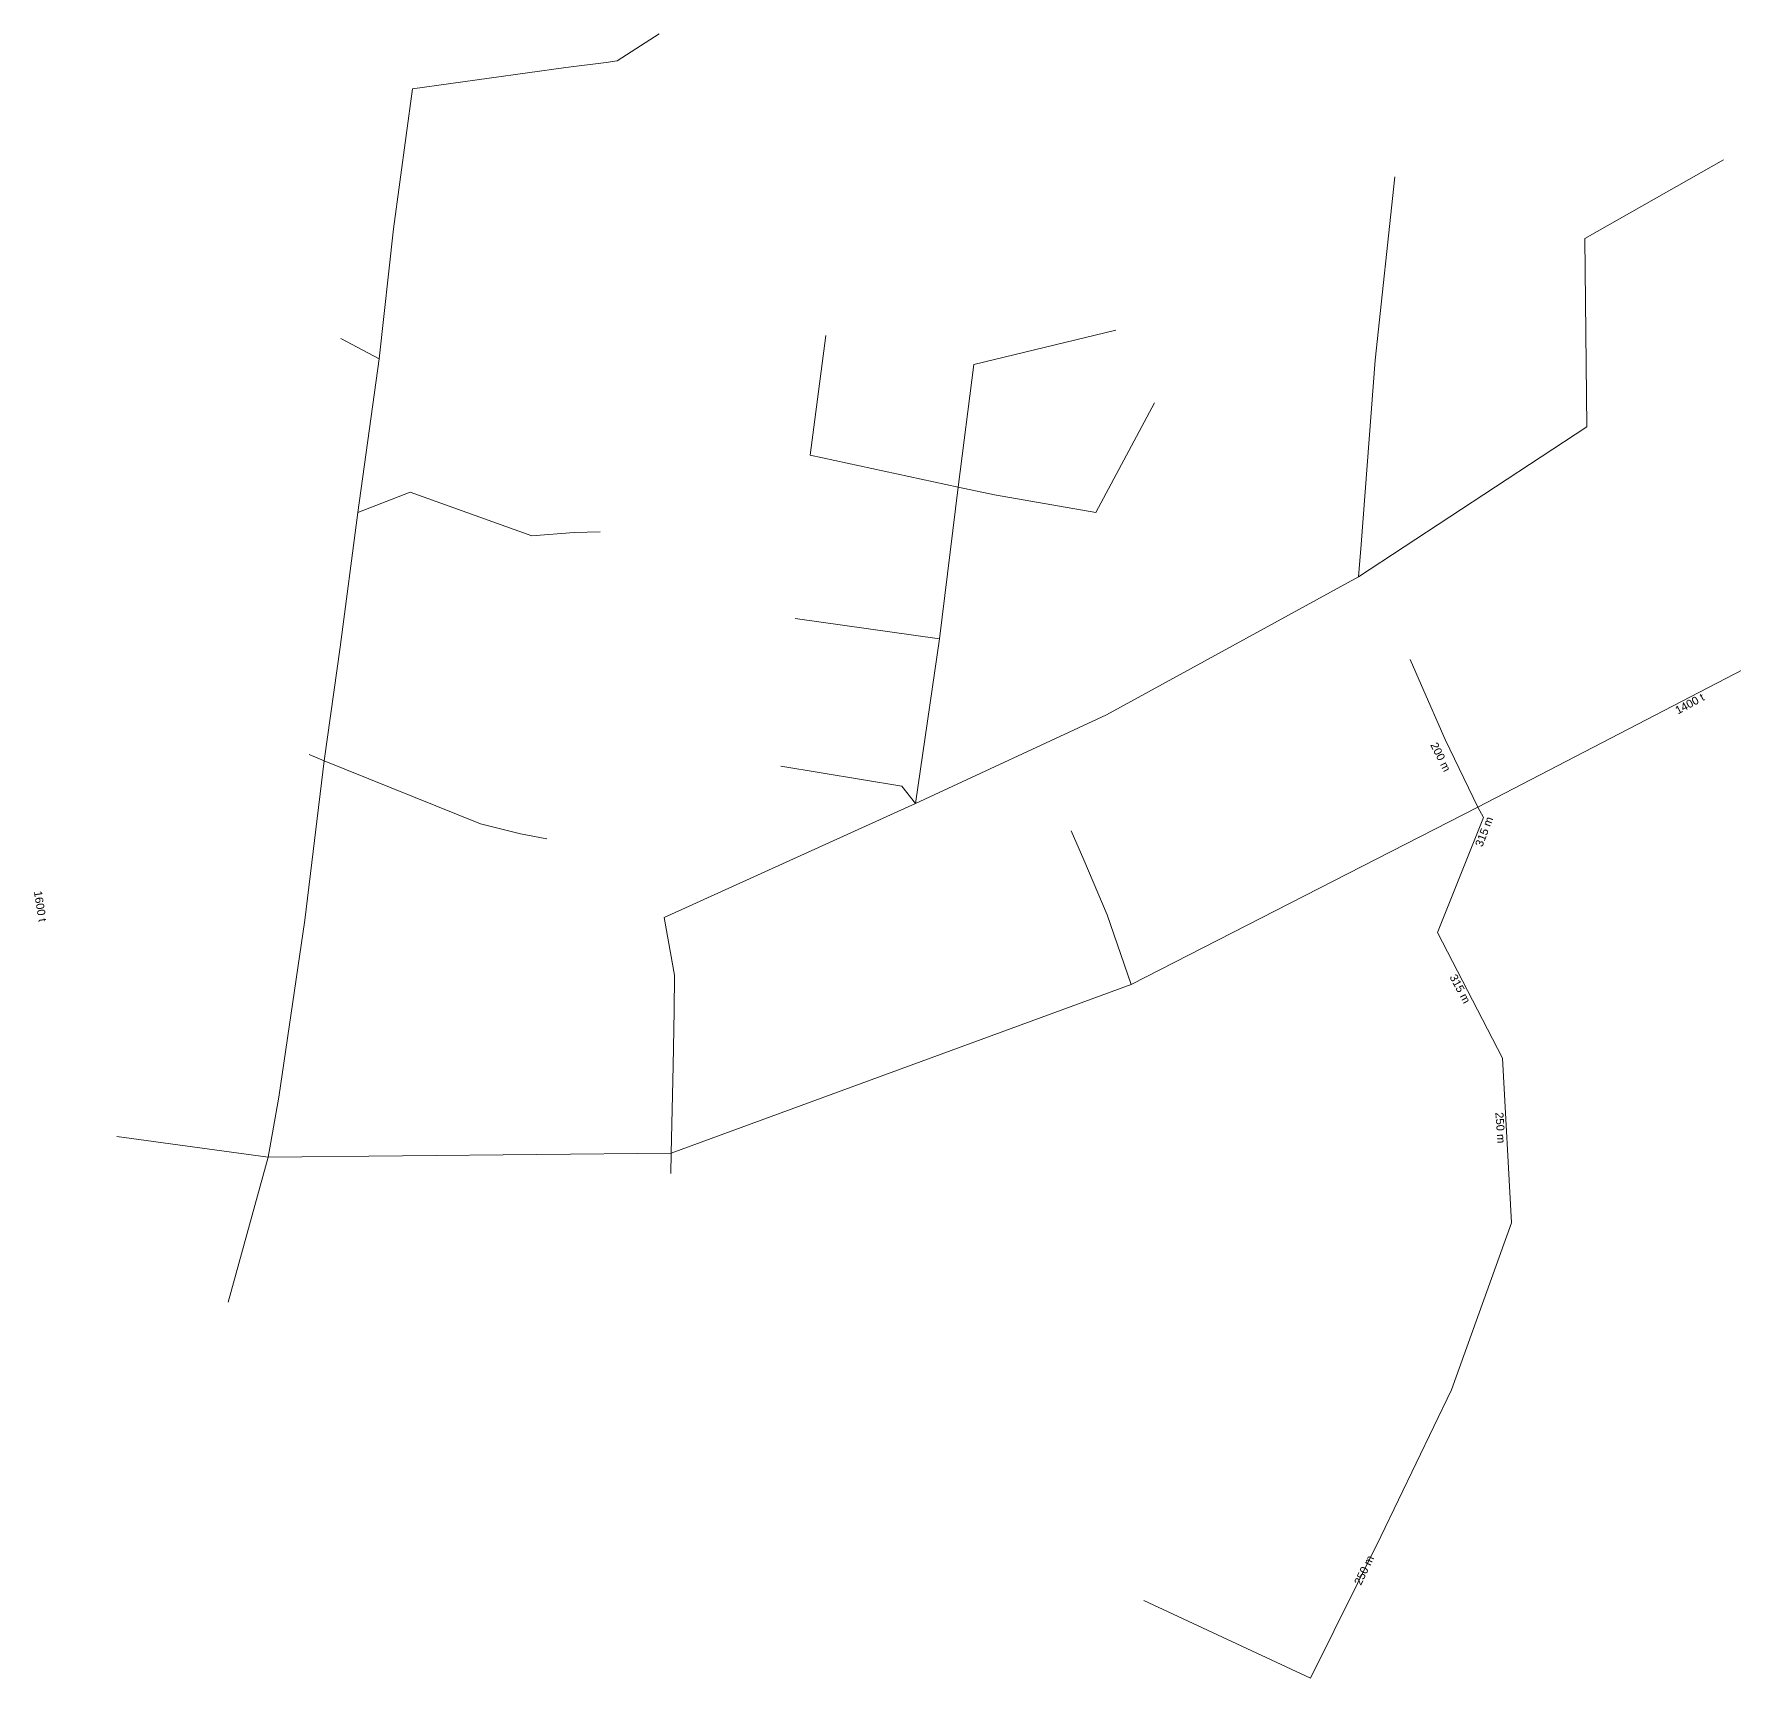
# Model space of a CAD drawing. Header units: metres. Extents: x 25505628 to 25506199, y 6696489 to 6697944.
# Drawn here: x 25505690.1 to 25505902.5, y 6696488.6 to 6696694.1 of the extents above; entities that cross this region are included whole.
import ezdxf
from ezdxf.enums import TextEntityAlignment as Align

# ---------------------------------------------------------------- set-up
doc = ezdxf.new("R2010")
doc.units = ezdxf.units.M
doc.linetypes.add('Annotation', pattern=[0])
doc.linetypes.add('Sadevesiputket Käytössä', pattern=[0])
doc.layers.add('Annotation', color=7, linetype='Annotation', lineweight=0)
doc.layers.add('Sadevesiputket Käytössä', color=7, linetype='Sadevesiputket Käytössä', lineweight=0)
doc.styles.add('DEFAULT', font='', dxfattribs={"height": 0.2})
doc.styles.get('DEFAULT').set_extended_font_data('Arial')

msp = doc.modelspace()

# ---------------------------------------------------------------- linework, layer by layer
at = {"layer": 'Sadevesiputket Käytössä', "color": 3, "linetype": 'Continuous', "lineweight": 15}
for p, q in [((25505762.949027, 6696690.789475, 36.943), (25505768.202509, 6696694.122947)), ((25505737.344026, 6696687.277422, 36.0175), (25505756.515358, 6696689.916954, 36.448)), ((25505756.515342, 6696689.915954, 36.498), (25505761.555173, 6696690.54159, 36.496)), ((25505761.555158, 6696690.54059, 36.546), (25505762.949027, 6696690.789475, 36.573)), ((25505735.008317, 6696669.761631), (25505737.344026, 6696687.277422)), ((25505883.891587, 6696668.579395), (25505901.21374, 6696678.405453)), ((25505857.695705, 6696653.336497), (25505860.136482, 6696676.265062)), ((25505733.183084, 6696653.52819), (25505735.007317, 6696669.761646)), ((25505884.113648, 6696645.034419), (25505883.891587, 6696668.579395)), ((25505733.182084, 6696653.528205), (25505728.420301, 6696656.07057)), ((25505787.048145, 6696641.481741), (25505789.035975, 6696656.434628)), ((25505807.518383, 6696652.816177), (25505825.276911, 6696657.124243)), ((25505730.550799, 6696634.32678), (25505733.182084, 6696653.528205)), ((25505855.940757, 6696630.327529), (25505857.695705, 6696653.336497)), ((25505805.563816, 6696637.48476), (25505807.518383, 6696652.816177)), ((25505822.768919, 6696634.313704), (25505830.099011, 6696648.006513)), ((25505855.599498, 6696626.288426), (25505884.113648, 6696645.034419)), ((25505805.563816, 6696637.48476), (25505787.048145, 6696641.481741)), ((25505730.550799, 6696634.32678), (25505737.06932, 6696636.838128)), ((25505737.06932, 6696636.838128), (25505752.262756, 6696631.389414)), ((25505803.214384, 6696618.536081), (25505805.563816, 6696637.48476)), ((25505805.563801, 6696637.48376), (25505810.100545, 6696636.522914)), ((25505810.10053, 6696636.521915), (25505822.768919, 6696634.313704)), ((25505728.335533, 6696617.49921), (25505730.550799, 6696634.32678)), ((25505752.262756, 6696631.389414), (25505757.56486, 6696631.834062)), ((25505757.564876, 6696631.835062), (25505760.831819, 6696631.882536)), ((25505855.599498, 6696626.288426), (25505855.940757, 6696630.327529)), ((25505824.079788, 6696609.0361), (25505855.599498, 6696626.288426)), ((25505803.214384, 6696618.536081), (25505785.182316, 6696621.053628)), ((25505726.330956, 6696603.288626), (25505728.334533, 6696617.499226)), ((25505800.210147, 6696597.954217), (25505803.214384, 6696618.536081)), ((25505870.512637, 6696597.471365), (25505910.949157, 6696618.496764)), ((25505863.453156, 6696612.708432), (25505862.050914, 6696615.930911)), ((25505866.410581, 6696605.929132), (25505863.453156, 6696612.708432)), ((25505800.210147, 6696597.954217), (25505824.079788, 6696609.0361)), ((25505870.512637, 6696597.471365), (25505866.410581, 6696605.929132)), ((25505723.927417, 6696583.343697, 32.724), (25505726.329956, 6696603.288641, 33.3375)), ((25505726.329956, 6696603.288641), (25505724.431634, 6696604.067474)), ((25505726.329956, 6696603.288641), (25505745.856943, 6696595.416063)), ((25505798.518638, 6696600.105008), (25505783.389526, 6696602.606544)), ((25505800.210147, 6696597.954217), (25505798.518638, 6696600.105008)), ((25505768.834638, 6696583.682907), (25505800.210147, 6696597.954217)), ((25505827.194979, 6696575.328566), (25505870.512637, 6696597.471365)), ((25505871.215057, 6696596.176627), (25505865.464326, 6696581.84083)), ((25505870.512637, 6696597.471365), (25505871.215057, 6696596.176627)), ((25505745.856928, 6696595.415063), (25505750.874092, 6696594.149914)), ((25505750.874076, 6696594.148914), (25505754.140589, 6696593.508349)), ((25505821.248851, 6696590.913778), (25505819.677837, 6696594.547844)), ((25505824.16566, 6696584.028087), (25505821.248851, 6696590.913778)), ((25505720.662268, 6696561.251683, 32.5775), (25505723.927417, 6696583.343697, 32.704)), ((25505770.096726, 6696576.49328), (25505768.834638, 6696583.682907)), ((25505827.194979, 6696575.328566), (25505824.16566, 6696584.028087)), ((25505865.464326, 6696581.84083), (25505873.575664, 6696566.127784)), ((25505769.689449, 6696554.24793), (25505827.194979, 6696575.328566)), ((25505770.08026, 6696572.043225), (25505770.095727, 6696576.493295)), ((25505769.923823, 6696565.155125), (25505770.08026, 6696572.043225)), ((25505873.575664, 6696566.127784), (25505874.70252, 6696545.533293)), ((25505769.689449, 6696554.24793), (25505769.924823, 6696565.155109)), ((25505719.338619, 6696553.761237, 32.229), (25505720.662268, 6696561.251683, 32.5775)), ((25505700.410003, 6696556.310001, 31.569), (25505719.338619, 6696553.761237, 31.759)), ((25505719.338619, 6696553.761237, 32.299), (25505714.32349, 6696535.636025, 32.7575)), ((25505719.338619, 6696553.761237, 31.759), (25505769.689449, 6696554.24793, 32.6075)), ((25505769.689449, 6696554.24793), (25505769.650946, 6696551.70834)), ((25505867.226261, 6696524.640207), (25505874.70252, 6696545.533293)), ((25505858.374235, 6696506.341155), (25505867.226261, 6696524.640207)), ((25505849.603324, 6696488.642915, 39.335), (25505858.374235, 6696506.341155, 38.7575)), ((25505849.603303, 6696488.642911, 39.615), (25505828.757652, 6696498.342471))]:
    msp.add_line(p, q, dxfattribs=at)

# ---------------------------------------------------------------- texts
at = {"layer": 'Annotation', "color": 3, "style": 'DEFAULT'}
for s, rotation, p in [('1400 t', 28.34100082, (25505895.03587, 6696609.940719)), ('315 m', 69.01100194, (25505870.128017, 6696592.795326)), ('315 m', 298.17199018, (25505867.819288, 6696576.733879)), ('250 m', 274.0009889, (25505873.694177, 6696559.386185))]:
    msp.add_text(s, height=1, rotation=rotation, dxfattribs=at).set_placement(p, align=Align.TOP_LEFT)
for s, rotation, p in [('200 m', 296.74199445, (25505865.861377, 6696603.760558)), ('1600 t', 278.96899529, (25505690.839844, 6696585.0991)), ('250 m', 64.50600041, (25505856.281625, 6696502.118616))]:
    msp.add_text(s, height=1, rotation=rotation, dxfattribs=at).set_placement(p, align=Align.MIDDLE_CENTER)

doc.saveas('drawing.dxf')
